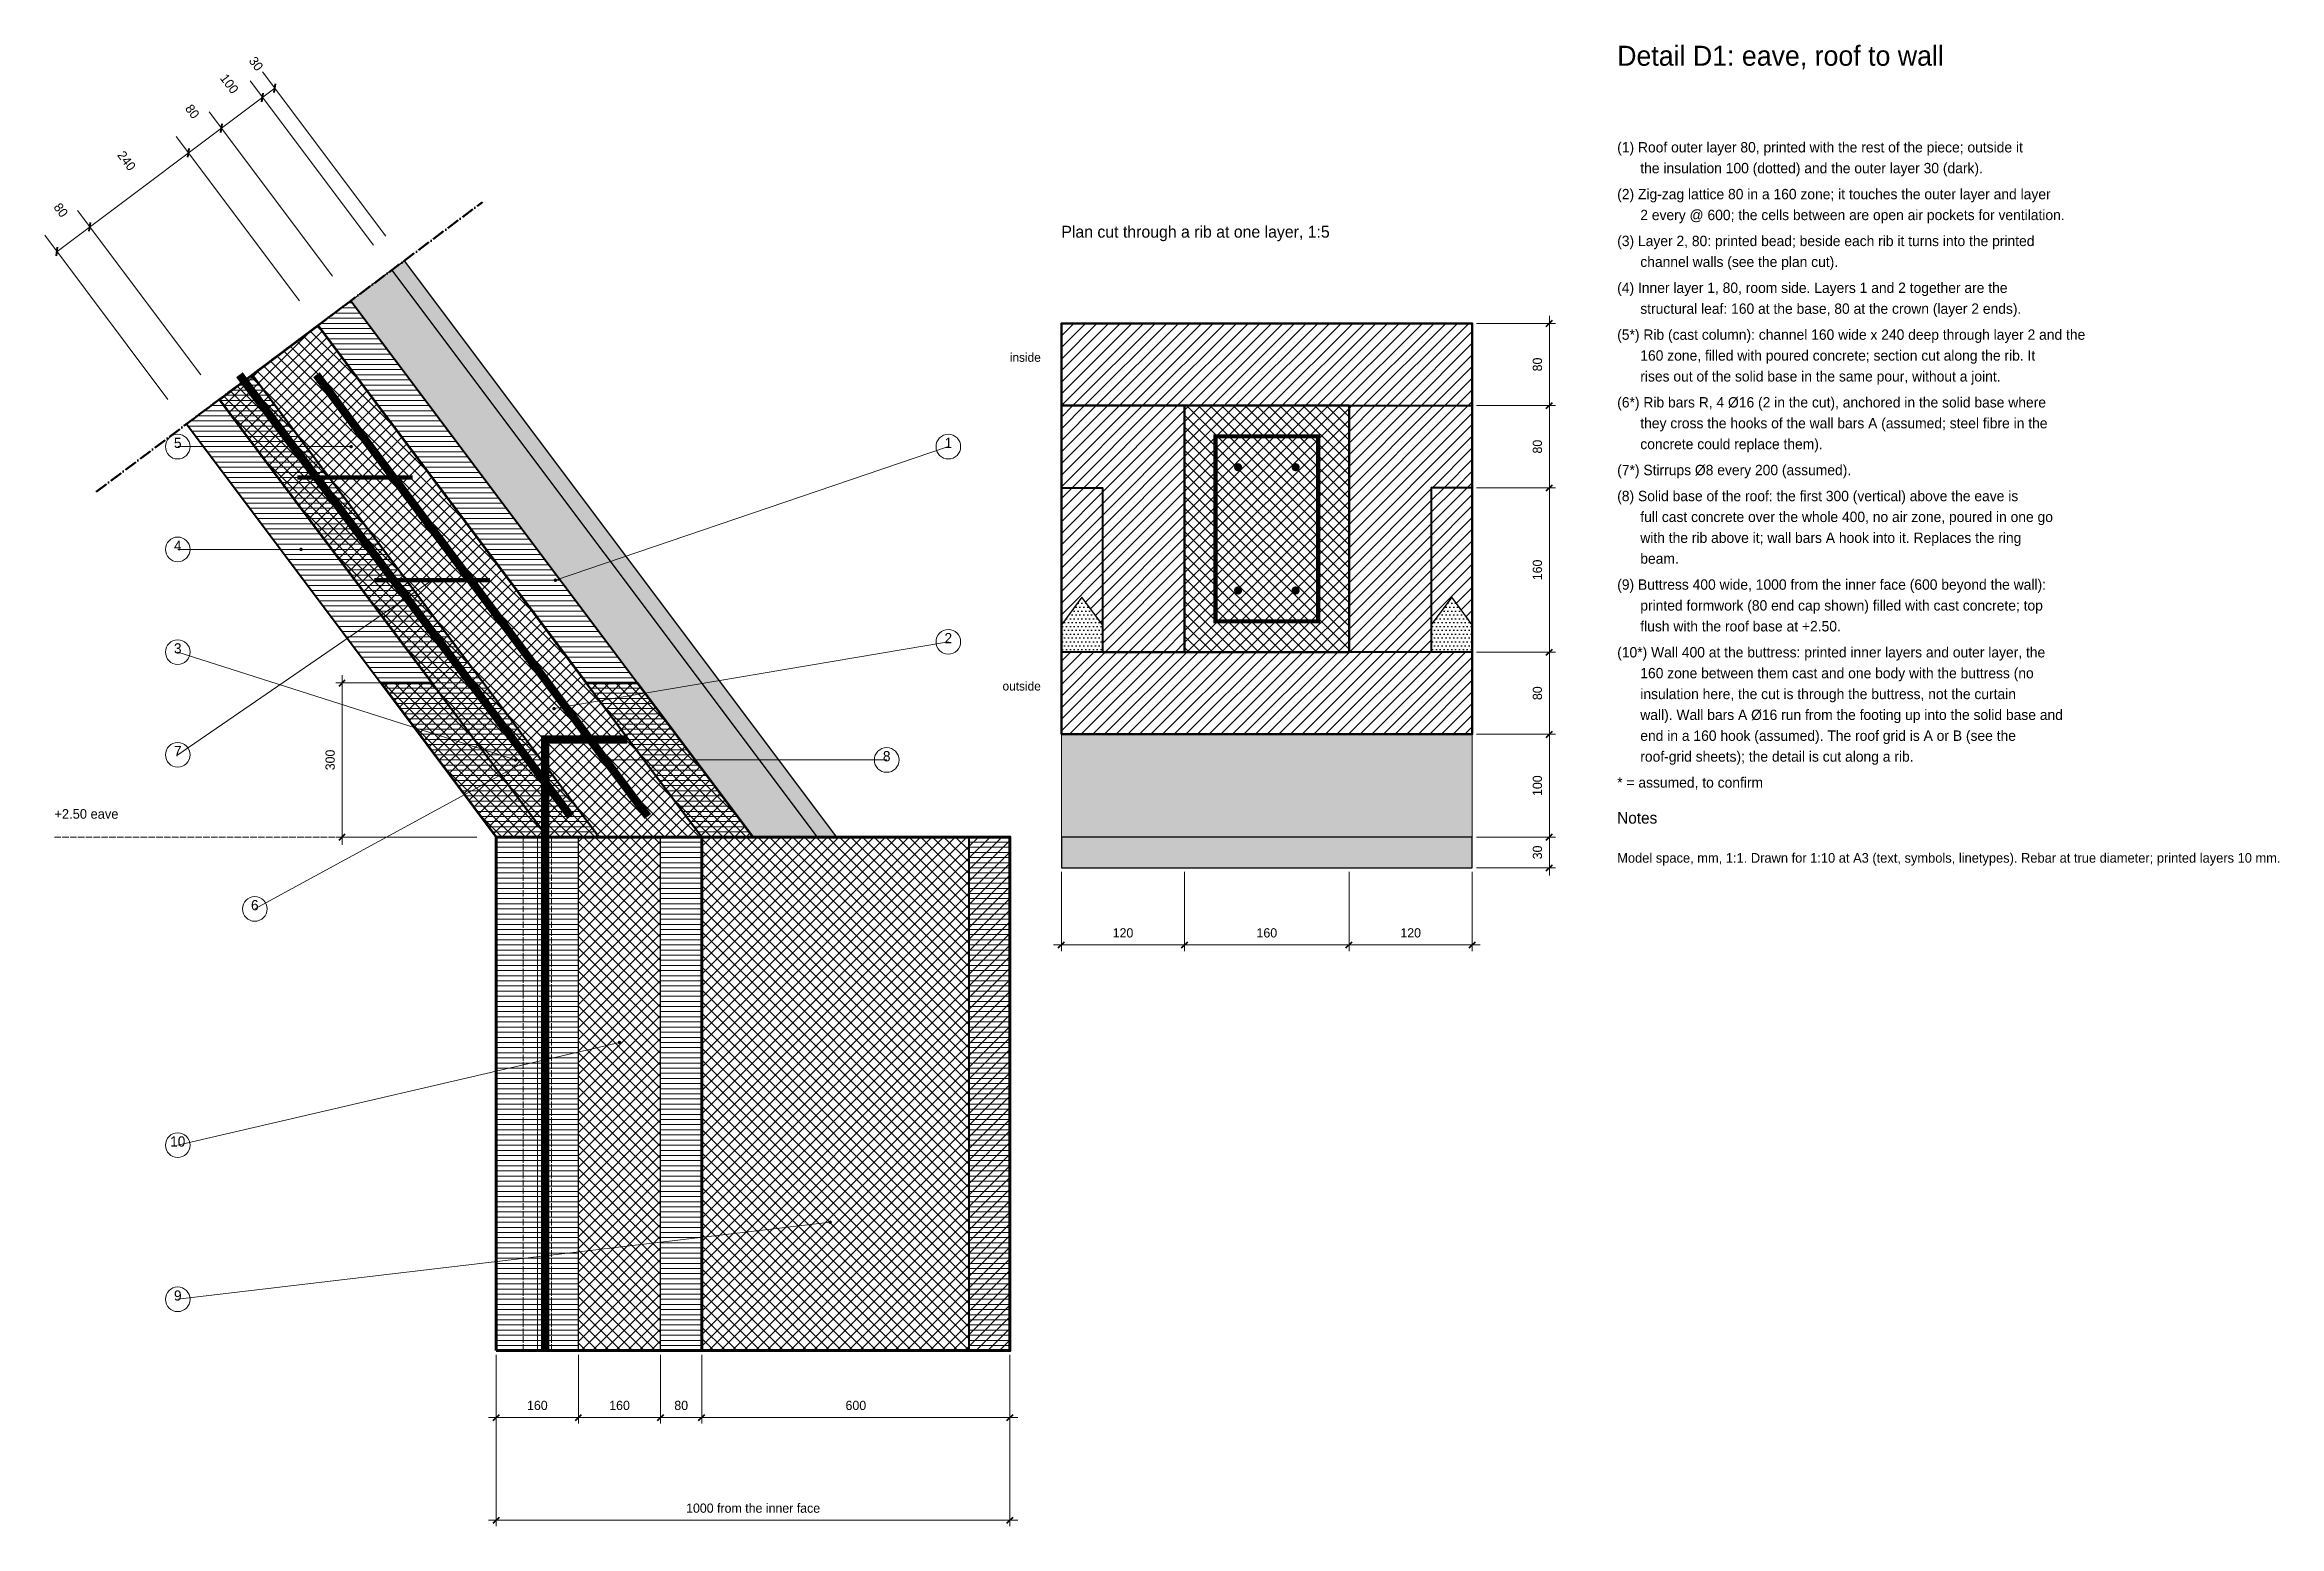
# Model space of a CAD drawing. Header units: millimetres. Extents: x -879 to 3471, y 1158 to 4043.
import ezdxf
from ezdxf.enums import TextEntityAlignment as Align

# ---------------------------------------------------------------- set-up
doc = ezdxf.new("R2010")
doc.units = ezdxf.units.MM
doc.header["$LTSCALE"] = 10
doc.linetypes.add('DASHDOT', pattern=[3.556, 2.54, -0.508, 0, -0.508])
doc.linetypes.add('DASHED', pattern=[1.524, 1.27, -0.254])
for name, color, linetype, lineweight in [('ANNOTATION', 4, 'CONTINUOUS', 18), ('DIMS', 3, 'CONTINUOUS', 18), ('HATCH-CAST', 7, 'CONTINUOUS', 9), ('HATCH-PRINTED', 7, 'CONTINUOUS', 9), ('HIDDEN-AXIS', 8, 'DASHED', 18), ('LINES', 7, 'CONTINUOUS', 25), ('OUTLINE-CUT', 7, 'CONTINUOUS', 50), ('OUTLINE-FINE', 7, 'CONTINUOUS', 25), ('PRINT-LAYERS', 7, 'CONTINUOUS', 9), ('PRINTED-BEAD', 7, 'CONTINUOUS', 25), ('REBAR', 1, 'CONTINUOUS', 0), ('REBAR-POCKET', 8, 'DASHED', 13), ('TEXT', 7, 'CONTINUOUS', 18), ('TITLEBLOCK', 7, 'CONTINUOUS', 18)]:
    doc.layers.add(name, color=color, linetype=linetype, lineweight=lineweight)

msp = doc.modelspace()

# ---------------------------------------------------------------- hatches: boundary and pattern name
at = {"layer": 'ANNOTATION'}
h = msp.add_hatch(color=7, dxfattribs=at)
h.dxf.hatch_style = 1
edge = h.paths.add_edge_path()
edge.add_arc((-282.5, 3260), 3.5, 0, 360)
h = msp.add_hatch(color=7, dxfattribs=at)
h.dxf.hatch_style = 1
edge = h.paths.add_edge_path()
edge.add_arc((-380, 3060), 3.5, 0, 360)
h = msp.add_hatch(color=7, dxfattribs=at)
h.dxf.hatch_style = 1
edge = h.paths.add_edge_path()
edge.add_arc((-125, 3000), 3.5, 0, 360)
h = msp.add_hatch(color=7, dxfattribs=at)
h.dxf.hatch_style = 1
edge = h.paths.add_edge_path()
edge.add_arc((115, 3000), 3.5, 0, 360)
h = msp.add_hatch(color=7, dxfattribs=at)
h.dxf.hatch_style = 1
edge = h.paths.add_edge_path()
edge.add_arc((112.5, 2750), 3.5, 0, 360)
h = msp.add_hatch(color=7, dxfattribs=at)
h.dxf.hatch_style = 1
edge = h.paths.add_edge_path()
edge.add_arc((37.5, 2650), 3.5, 0, 360)
h = msp.add_hatch(color=7, dxfattribs=at)
h.dxf.hatch_style = 1
edge = h.paths.add_edge_path()
edge.add_arc((62.5, 2650), 3.5, 0, 360)
h = msp.add_hatch(color=7, dxfattribs=at)
h.dxf.hatch_style = 1
edge = h.paths.add_edge_path()
edge.add_arc((220, 2650), 3.5, 0, 360)
h = msp.add_hatch(color=7, dxfattribs=at)
h.dxf.hatch_style = 1
edge = h.paths.add_edge_path()
edge.add_arc((240, 2100), 3.5, 0, 360)
h = msp.add_hatch(color=7, dxfattribs=at)
h.dxf.hatch_style = 1
edge = h.paths.add_edge_path()
edge.add_arc((650, 1750), 3.5, 0, 360)
at = {"layer": 'CLADDING'}
h = msp.add_hatch(color=7, dxfattribs=at)
h.dxf.hatch_style = 1
h.paths.add_polyline_path([(-203, 3604), (-179, 3622), (662.5, 2500), (625, 2500)])
h = msp.add_hatch(color=7, dxfattribs=at)
h.dxf.hatch_style = 1
h.paths.add_polyline_path([(1100, 2500), (1900, 2500), (1900, 2440), (1100, 2440)])
at = {"layer": 'HATCH-CAST'}
h = msp.add_hatch(dxfattribs=at)
h.set_pattern_fill('ANSI37', scale=5.03937)
h.paths.add_polyline_path([(-347, 3496), (175, 2800), (-125, 2800), (-539, 3352)])
h = msp.add_hatch(dxfattribs=at)
h.set_pattern_fill('ANSI37', scale=5.03937)
h.paths.add_polyline_path([(1340, 2860), (1660, 2860), (1660, 3340), (1340, 3340)])
h = msp.add_hatch(dxfattribs=at)
h.set_pattern_fill('ANSI37', scale=5.03937)
h.paths.add_polyline_path([(500, 2500), (0, 2500), (-225, 2800), (-125, 2800), (175, 2800), (275, 2800)])
h = msp.add_hatch(dxfattribs=at)
h.set_pattern_fill('ANSI37', scale=5.0394)
h.paths.add_polyline_path([(160, 2500), (200, 2500), (320, 2500), (320, 1500), (160, 1500)])
h = msp.add_hatch(dxfattribs=at)
h.set_pattern_fill('ANSI37', scale=5.0394)
h.paths.add_polyline_path([(500, 2500), (625, 2500), (920, 2500), (920, 1500), (400, 1500), (400, 2500)])
at = {"layer": 'HATCH-INSULATION'}
h = msp.add_hatch(dxfattribs=at)
h.set_pattern_fill('DOTS', scale=4.72441)
h.paths.add_polyline_path([(-283, 3544), (-203, 3604), (625, 2500), (500, 2500)])
h = msp.add_hatch(dxfattribs=at)
h.set_pattern_fill('DOTS', scale=4.72441)
h.paths.add_polyline_path([(1100, 2860), (1100, 2913.3), (1140, 2966.7), (1180, 2913.3), (1180, 2860)])
h = msp.add_hatch(dxfattribs=at)
h.set_pattern_fill('DOTS', scale=4.72441)
h.paths.add_polyline_path([(1900, 2860), (1820, 2860), (1820, 2913.3), (1860, 2966.7), (1900, 2913.3)])
h = msp.add_hatch(dxfattribs=at)
h.set_pattern_fill('DOTS', scale=4.72441)
h.paths.add_polyline_path([(1100, 2700), (1900, 2700), (1900, 2500), (1100, 2500)])
at = {"layer": 'HATCH-PRINTED'}
h = msp.add_hatch(dxfattribs=at)
h.set_pattern_fill('ANSI31', scale=5.03937)
h.paths.add_polyline_path([(1900, 3340), (1660, 3340), (1340, 3340), (1100, 3340), (1100, 3500), (1900, 3500)])
h = msp.add_hatch(dxfattribs=at)
h.set_pattern_fill('ANSI31', scale=5.03937)
h.paths.add_polyline_path([(1340, 2860), (1180, 2860), (1180, 3180), (1100, 3180), (1100, 3340), (1340, 3340)])
h = msp.add_hatch(dxfattribs=at)
h.set_pattern_fill('ANSI31', scale=5.03937)
h.paths.add_polyline_path([(1820, 2860), (1660, 2860), (1660, 3340), (1900, 3340), (1900, 3180), (1820, 3180)])
h = msp.add_hatch(dxfattribs=at)
h.set_pattern_fill('ANSI31', scale=5.03937)
h.paths.add_polyline_path([(1100, 3180), (1180, 3180), (1180, 2913.3), (1140, 2966.7), (1100, 2913.3)])
h = msp.add_hatch(dxfattribs=at)
h.set_pattern_fill('ANSI31', scale=5.03937)
h.paths.add_polyline_path([(1820, 2913.3), (1820, 3180), (1900, 3180), (1900, 2913.3), (1860, 2966.7)])
h = msp.add_hatch(dxfattribs=at)
h.set_pattern_fill('ANSI31', scale=5.03937)
h.paths.add_polyline_path([(1820, 2860), (1900, 2860), (1900, 2700), (1100, 2700), (1100, 2860), (1180, 2860), (1340, 2860), (1660, 2860)])
h = msp.add_hatch(dxfattribs=at)
h.set_pattern_fill('ANSI31', scale=5.0394)
h.paths.add_polyline_path([(920, 2500), (1000, 2500), (1000, 1500), (920, 1500)])
at = {"layer": 'REBAR'}
h = msp.add_hatch(color=7, dxfattribs=at)
h.dxf.hatch_style = 1
edge = h.paths.add_edge_path()
edge.add_arc((1444, 3220), 8, 0, 360)
h = msp.add_hatch(color=7, dxfattribs=at)
h.dxf.hatch_style = 1
edge = h.paths.add_edge_path()
edge.add_arc((1556, 3220), 8, 0, 360)
h = msp.add_hatch(color=7, dxfattribs=at)
h.dxf.hatch_style = 1
edge = h.paths.add_edge_path()
edge.add_arc((1444, 2980), 8, 0, 360)
h = msp.add_hatch(color=7, dxfattribs=at)
h.dxf.hatch_style = 1
edge = h.paths.add_edge_path()
edge.add_arc((1556, 2980), 8, 0, 360)

# ---------------------------------------------------------------- linework, layer by layer
at = {"layer": 'ANNOTATION', "lineweight": 20}
for points in [[(-620, 3260), (-282.5, 3260)], [(880, 3260), (115, 3000)], [(-620, 3060), (-380, 3060)], [(-620, 2660), (-125, 3000)], [(880, 2880), (112.5, 2750)], [(-620, 2860), (37.5, 2650)], [(-470, 2360), (62.5, 2650)], [(760, 2650), (220, 2650)], [(-620, 1900), (240, 2100)], [(-620, 1600), (650, 1750)]]:
    msp.add_lwpolyline(points, dxfattribs=at)
at = {"layer": 'ANNOTATION', "lineweight": 18}
for centre in [(-620, 3260), (880, 3260), (-620, 3060), (-620, 2860), (880, 2880), (-620, 2660), (760, 2650), (-470, 2360), (-620, 1900), (-620, 1600)]:
    msp.add_circle(centre, 24, dxfattribs=at)
at = {"layer": 'DIMS', "lineweight": 13}
for points in [[(1908, 3500), (2062, 3500)], [(1908, 3340), (2062, 3340)], [(1908, 3180), (2062, 3180)], [(1908, 2860), (2062, 2860)], [(-38, 2800), (-312, 2800)], [(1908, 2700), (2062, 2700)], [(-38, 2500), (-312, 2500)], [(1908, 2500), (2062, 2500)], [(1908, 2440), (2062, 2440)], [(1100, 2432), (1100, 2278)], [(1340, 2432), (1340, 2278)], [(1660, 2432), (1660, 2278)], [(1900, 2432), (1900, 2278)], [(0, 1492), (0, 1358)], [(160, 1492), (160, 1358)], [(320, 1492), (320, 1358)], [(400, 1492), (400, 1358)], [(1000, 1492), (1000, 1358)], [(0, 1362), (0, 1158)], [(1000, 1362), (1000, 1158)]]:
    msp.add_lwpolyline(points, dxfattribs=at)
at = {"layer": 'DIMS', "lineweight": 40}
for points in [[(2044, 3494), (2056, 3506)], [(2044, 3334), (2056, 3346)], [(2044, 3174), (2056, 3186)], [(2044, 2854), (2056, 2866)], [(-306, 2794), (-294, 2806)], [(2044, 2694), (2056, 2706)], [(-306, 2494), (-294, 2506)], [(2044, 2494), (2056, 2506)], [(2044, 2434), (2056, 2446)], [(1094, 2284), (1106, 2296)], [(1334, 2284), (1346, 2296)], [(1654, 2284), (1666, 2296)], [(1894, 2284), (1906, 2296)], [(-6, 1364), (6, 1376)], [(154, 1364), (166, 1376)], [(314, 1364), (326, 1376)], [(394, 1364), (406, 1376)], [(994, 1364), (1006, 1376)], [(-6, 1164), (6, 1176)], [(994, 1164), (1006, 1176)]]:
    msp.add_lwpolyline(points, dxfattribs=at)
at = {"layer": 'DIMS', "lineweight": 20}
for points in [[(2050, 2425), (2050, 3515)], [(-300, 2485), (-300, 2815)], [(1085, 2290), (1915, 2290)], [(-15, 1370), (415, 1370)], [(385, 1370), (1015, 1370)], [(-15, 1170), (1015, 1170)]]:
    msp.add_lwpolyline(points, dxfattribs=at)
at = {"layer": 'HIDDEN-AXIS', "linetype": 'DASHDOT', "lineweight": 50}
msp.add_lwpolyline([(-779, 3172), (-27, 3736)], dxfattribs=at)
at = {"layer": 'HIDDEN-AXIS', "linetype": 'DASHED', "lineweight": 20}
msp.add_lwpolyline([(-860, 2500), (-100, 2500)], dxfattribs=at)
at = {"layer": 'LINES', "lineweight": 13}
for points in [[(-239, 3652), (-479, 3972)], [(-215, 3670), (-455, 3990)], [(-319, 3592), (-559, 3912)], [(-383, 3544), (-623, 3864)], [(-575, 3400), (-815, 3720)], [(-639, 3352), (-879, 3672)]]:
    msp.add_lwpolyline(points, dxfattribs=at)
at = {"layer": 'LINES', "lineweight": 40}
for points in [[(-432.2, 3949.6), (-429.8, 3966.4)], [(-456.2, 3931.6), (-453.8, 3948.4)], [(-536.2, 3871.6), (-533.8, 3888.4)], [(-600.2, 3823.6), (-597.8, 3840.4)], [(-792.2, 3679.6), (-789.8, 3696.4)], [(-856.2, 3631.6), (-853.8, 3648.4)]]:
    msp.add_lwpolyline(points, dxfattribs=at)
at = {"layer": 'LINES', "lineweight": 20}
for points in [[(-855, 3640), (-431, 3958)], [(80, 1500), (80, 2500)]]:
    msp.add_lwpolyline(points, dxfattribs=at)
at = {"layer": 'LINES', "lineweight": 53}
for points in [[(-125, 2800), (-539, 3352), (-347, 3496), (175, 2800)], [(-225, 2800), (-125, 2800)], [(-225, 2800), (0, 2500), (500, 2500), (275, 2800)], [(175, 2800), (275, 2800)]]:
    msp.add_lwpolyline(points, dxfattribs=at)
at = {"layer": 'LINES', "lineweight": 30}
for points in [[(160, 1500), (160, 2500)], [(320, 1500), (320, 2500)]]:
    msp.add_lwpolyline(points, dxfattribs=at)
at = {"layer": 'OUTLINE-CUT', "lineweight": 40}
for points in [[(400, 2500), (-347, 3496), (-283, 3544), (500, 2500)], [(200, 2500), (-475, 3400), (-347, 3496), (400, 2500)], [(1100, 3340), (1900, 3340), (1900, 3500), (1100, 3500)], [(100, 2500), (-539, 3352), (-475, 3400), (200, 2500)], [(0, 2500), (-603, 3304), (-539, 3352), (100, 2500)], [(1100, 3180), (1180, 3180), (1180, 2860), (1340, 2860), (1340, 3340), (1100, 3340)], [(1900, 3180), (1820, 3180), (1820, 2860), (1660, 2860), (1660, 3340), (1900, 3340)], [(1100, 2700), (1900, 2700), (1900, 2860), (1100, 2860)], [(920, 1500), (1000, 1500), (1000, 2500), (920, 2500)]]:
    msp.add_lwpolyline(points, close=True, dxfattribs=at)
at = {"layer": 'OUTLINE-CUT', "lineweight": 50}
for points in [[(1100, 2700), (1900, 2700), (1900, 3500), (1100, 3500)], [(1340, 2860), (1660, 2860), (1660, 3340), (1340, 3340)]]:
    msp.add_lwpolyline(points, close=True, dxfattribs=at)
at = {"layer": 'OUTLINE-CUT', "lineweight": 70}
for points in [[(0, 1500), (400, 1500), (400, 2500), (0, 2500)], [(400, 1500), (1000, 1500), (1000, 2500), (400, 2500)]]:
    msp.add_lwpolyline(points, close=True, dxfattribs=at)
at = {"layer": 'OUTLINE-FINE', "lineweight": 30}
for points in [[(625, 2500), (-203, 3604), (-179, 3622), (662.5, 2500)], [(1100, 2440), (1900, 2440), (1900, 2500), (1100, 2500)]]:
    msp.add_lwpolyline(points, close=True, dxfattribs=at)
at = {"layer": 'OUTLINE-FINE', "lineweight": 9}
for points in [[(500, 2500), (-283, 3544), (-203, 3604), (625, 2500)], [(1100, 2500), (1900, 2500), (1900, 2700), (1100, 2700)]]:
    msp.add_lwpolyline(points, close=True, dxfattribs=at)
at = {"layer": 'PRINT-LAYERS', "lineweight": 13}
for points in [[(-301.7, 3530), (-272.5, 3530)], [(-288.3, 3540), (-280, 3540)], [(-342.5, 3490), (-242.5, 3490)], [(-341.7, 3500), (-250, 3500)], [(-335, 3480), (-235, 3480)], [(-328.3, 3510), (-257.5, 3510)], [(-315, 3520), (-265, 3520)], [(-327.5, 3470), (-227.5, 3470)], [(-320, 3460), (-220, 3460)], [(-312.5, 3450), (-212.5, 3450)], [(-305, 3440), (-205, 3440)], [(-297.5, 3430), (-197.5, 3430)], [(-290, 3420), (-190, 3420)], [(-282.5, 3410), (-182.5, 3410)], [(-275, 3400), (-175, 3400)], [(-541.7, 3350), (-537.5, 3350)], [(-537.5, 3350), (-437.5, 3350)], [(-528.3, 3360), (-445, 3360)], [(-515, 3370), (-452.5, 3370)], [(-501.7, 3380), (-460, 3380)], [(-488.3, 3390), (-467.5, 3390)], [(-267.5, 3390), (-167.5, 3390)], [(-260, 3380), (-160, 3380)], [(-252.5, 3370), (-152.5, 3370)], [(-245, 3360), (-145, 3360)], [(-237.5, 3350), (-137.5, 3350)], [(-595, 3310), (-507.5, 3310)], [(-581.7, 3320), (-515, 3320)], [(-568.3, 3330), (-522.5, 3330)], [(-555, 3340), (-530, 3340)], [(-530, 3340), (-430, 3340)], [(-522.5, 3330), (-422.5, 3330)], [(-515, 3320), (-415, 3320)], [(-507.5, 3310), (-407.5, 3310)], [(-230, 3340), (-130, 3340)], [(-222.5, 3330), (-122.5, 3330)], [(-215, 3320), (-115, 3320)], [(-207.5, 3310), (-107.5, 3310)], [(-600, 3300), (-500, 3300)], [(-592.5, 3290), (-492.5, 3290)], [(-585, 3280), (-485, 3280)], [(-577.5, 3270), (-477.5, 3270)], [(-500, 3300), (-400, 3300)], [(-492.5, 3290), (-392.5, 3290)], [(-485, 3280), (-385, 3280)], [(-477.5, 3270), (-377.5, 3270)], [(-200, 3300), (-100, 3300)], [(-192.5, 3290), (-92.5, 3290)], [(-185, 3280), (-85, 3280)], [(-177.5, 3270), (-77.5, 3270)], [(-570, 3260), (-470, 3260)], [(-562.5, 3250), (-462.5, 3250)], [(-555, 3240), (-455, 3240)], [(-547.5, 3230), (-447.5, 3230)], [(-540, 3220), (-440, 3220)], [(-470, 3260), (-370, 3260)], [(-462.5, 3250), (-362.5, 3250)], [(-455, 3240), (-355, 3240)], [(-447.5, 3230), (-347.5, 3230)], [(-440, 3220), (-340, 3220)], [(-170, 3260), (-70, 3260)], [(-162.5, 3250), (-62.5, 3250)], [(-155, 3240), (-55, 3240)], [(-147.5, 3230), (-47.5, 3230)], [(-140, 3220), (-40, 3220)], [(-532.5, 3210), (-432.5, 3210)], [(-525, 3200), (-425, 3200)], [(-517.5, 3190), (-417.5, 3190)], [(-510, 3180), (-410, 3180)], [(-432.5, 3210), (-332.5, 3210)], [(-425, 3200), (-325, 3200)], [(-417.5, 3190), (-317.5, 3190)], [(-410, 3180), (-310, 3180)], [(-132.5, 3210), (-32.5, 3210)], [(-125, 3200), (-25, 3200)], [(-117.5, 3190), (-17.5, 3190)], [(-110, 3180), (-10, 3180)], [(-502.5, 3170), (-402.5, 3170)], [(-495, 3160), (-395, 3160)], [(-487.5, 3150), (-387.5, 3150)], [(-480, 3140), (-380, 3140)], [(-402.5, 3170), (-302.5, 3170)], [(-395, 3160), (-295, 3160)], [(-387.5, 3150), (-287.5, 3150)], [(-380, 3140), (-280, 3140)], [(-102.5, 3170), (-2.5, 3170)], [(-95, 3160), (5, 3160)], [(-87.5, 3150), (12.5, 3150)], [(-80, 3140), (20, 3140)], [(-472.5, 3130), (-372.5, 3130)], [(-465, 3120), (-365, 3120)], [(-457.5, 3110), (-357.5, 3110)], [(-450, 3100), (-350, 3100)], [(-442.5, 3090), (-342.5, 3090)], [(-372.5, 3130), (-272.5, 3130)], [(-365, 3120), (-265, 3120)], [(-357.5, 3110), (-257.5, 3110)], [(-350, 3100), (-250, 3100)], [(-342.5, 3090), (-242.5, 3090)], [(-72.5, 3130), (27.5, 3130)], [(-65, 3120), (35, 3120)], [(-57.5, 3110), (42.5, 3110)], [(-50, 3100), (50, 3100)], [(-42.5, 3090), (57.5, 3090)], [(-435, 3080), (-335, 3080)], [(-427.5, 3070), (-327.5, 3070)], [(-420, 3060), (-320, 3060)], [(-412.5, 3050), (-312.5, 3050)], [(-335, 3080), (-235, 3080)], [(-327.5, 3070), (-227.5, 3070)], [(-320, 3060), (-220, 3060)], [(-312.5, 3050), (-212.5, 3050)], [(-35, 3080), (65, 3080)], [(-27.5, 3070), (72.5, 3070)], [(-20, 3060), (80, 3060)], [(-12.5, 3050), (87.5, 3050)], [(-405, 3040), (-305, 3040)], [(-397.5, 3030), (-297.5, 3030)], [(-390, 3020), (-290, 3020)], [(-382.5, 3010), (-282.5, 3010)], [(-305, 3040), (-205, 3040)], [(-297.5, 3030), (-197.5, 3030)], [(-290, 3020), (-190, 3020)], [(-282.5, 3010), (-182.5, 3010)], [(-5, 3040), (95, 3040)], [(2.5, 3030), (102.5, 3030)], [(10, 3020), (110, 3020)], [(17.5, 3010), (117.5, 3010)], [(-375, 3000), (-275, 3000)], [(-367.5, 2990), (-267.5, 2990)], [(-360, 2980), (-260, 2980)], [(-352.5, 2970), (-252.5, 2970)], [(-345, 2960), (-245, 2960)], [(-275, 3000), (-175, 3000)], [(-267.5, 2990), (-167.5, 2990)], [(-260, 2980), (-160, 2980)], [(-252.5, 2970), (-152.5, 2970)], [(-245, 2960), (-145, 2960)], [(25, 3000), (125, 3000)], [(32.5, 2990), (132.5, 2990)], [(40, 2980), (140, 2980)], [(47.5, 2970), (147.5, 2970)], [(55, 2960), (155, 2960)], [(-337.5, 2950), (-237.5, 2950)], [(-330, 2940), (-230, 2940)], [(-322.5, 2930), (-222.5, 2930)], [(-315, 2920), (-215, 2920)], [(-237.5, 2950), (-137.5, 2950)], [(-230, 2940), (-130, 2940)], [(-222.5, 2930), (-122.5, 2930)], [(-215, 2920), (-115, 2920)], [(62.5, 2950), (162.5, 2950)], [(70, 2940), (170, 2940)], [(77.5, 2930), (177.5, 2930)], [(85, 2920), (185, 2920)], [(-307.5, 2910), (-207.5, 2910)], [(-300, 2900), (-200, 2900)], [(-292.5, 2890), (-192.5, 2890)], [(-285, 2880), (-185, 2880)], [(-207.5, 2910), (-107.5, 2910)], [(-200, 2900), (-100, 2900)], [(-192.5, 2890), (-92.5, 2890)], [(-185, 2880), (-85, 2880)], [(92.5, 2910), (192.5, 2910)], [(100, 2900), (200, 2900)], [(107.5, 2890), (207.5, 2890)], [(115, 2880), (215, 2880)], [(-277.5, 2870), (-177.5, 2870)], [(-270, 2860), (-170, 2860)], [(-262.5, 2850), (-162.5, 2850)], [(-255, 2840), (-155, 2840)], [(-247.5, 2830), (-147.5, 2830)], [(-177.5, 2870), (-77.5, 2870)], [(-170, 2860), (-70, 2860)], [(-162.5, 2850), (-62.5, 2850)], [(-155, 2840), (-55, 2840)], [(-147.5, 2830), (-47.5, 2830)], [(122.5, 2870), (222.5, 2870)], [(130, 2860), (230, 2860)], [(137.5, 2850), (237.5, 2850)], [(145, 2840), (245, 2840)], [(152.5, 2830), (252.5, 2830)], [(-240, 2820), (-140, 2820)], [(-232.5, 2810), (-132.5, 2810)], [(-225, 2800), (-125, 2800)], [(-217.5, 2790), (-117.5, 2790)], [(-140, 2820), (-40, 2820)], [(-132.5, 2810), (-32.5, 2810)], [(-125, 2800), (-25, 2800)], [(-117.5, 2790), (-17.5, 2790)], [(160, 2820), (260, 2820)], [(167.5, 2810), (267.5, 2810)], [(175, 2800), (275, 2800)], [(182.5, 2790), (282.5, 2790)], [(-210, 2780), (-110, 2780)], [(-202.5, 2770), (-102.5, 2770)], [(-195, 2760), (-95, 2760)], [(-187.5, 2750), (-87.5, 2750)], [(-110, 2780), (-10, 2780)], [(-102.5, 2770), (-2.5, 2770)], [(-95, 2760), (5, 2760)], [(-87.5, 2750), (12.5, 2750)], [(190, 2780), (290, 2780)], [(197.5, 2770), (297.5, 2770)], [(205, 2760), (305, 2760)], [(212.5, 2750), (312.5, 2750)], [(-180, 2740), (-80, 2740)], [(-172.5, 2730), (-72.5, 2730)], [(-165, 2720), (-65, 2720)], [(-157.5, 2710), (-57.5, 2710)], [(-150, 2700), (-50, 2700)], [(-80, 2740), (20, 2740)], [(-72.5, 2730), (27.5, 2730)], [(-65, 2720), (35, 2720)], [(-57.5, 2710), (42.5, 2710)], [(-50, 2700), (50, 2700)], [(220, 2740), (320, 2740)], [(227.5, 2730), (327.5, 2730)], [(235, 2720), (335, 2720)], [(242.5, 2710), (342.5, 2710)], [(250, 2700), (350, 2700)], [(-142.5, 2690), (-42.5, 2690)], [(-135, 2680), (-35, 2680)], [(-127.5, 2670), (-27.5, 2670)], [(-120, 2660), (-20, 2660)], [(-42.5, 2690), (57.5, 2690)], [(-35, 2680), (65, 2680)], [(-27.5, 2670), (72.5, 2670)], [(-20, 2660), (80, 2660)], [(257.5, 2690), (357.5, 2690)], [(265, 2680), (365, 2680)], [(272.5, 2670), (372.5, 2670)], [(280, 2660), (380, 2660)], [(-112.5, 2650), (-12.5, 2650)], [(-105, 2640), (-5, 2640)], [(-97.5, 2630), (2.5, 2630)], [(-90, 2620), (10, 2620)], [(-82.5, 2610), (17.5, 2610)], [(-12.5, 2650), (87.5, 2650)], [(-5, 2640), (95, 2640)], [(2.5, 2630), (102.5, 2630)], [(10, 2620), (110, 2620)], [(17.5, 2610), (117.5, 2610)], [(287.5, 2650), (387.5, 2650)], [(295, 2640), (395, 2640)], [(302.5, 2630), (402.5, 2630)], [(310, 2620), (410, 2620)], [(317.5, 2610), (417.5, 2610)], [(-75, 2600), (25, 2600)], [(-67.5, 2590), (32.5, 2590)], [(-60, 2580), (40, 2580)], [(-52.5, 2570), (47.5, 2570)], [(25, 2600), (125, 2600)], [(32.5, 2590), (132.5, 2590)], [(40, 2580), (140, 2580)], [(47.5, 2570), (147.5, 2570)], [(325, 2600), (425, 2600)], [(332.5, 2590), (432.5, 2590)], [(340, 2580), (440, 2580)], [(347.5, 2570), (447.5, 2570)], [(-45, 2560), (55, 2560)], [(-37.5, 2550), (62.5, 2550)], [(-30, 2540), (70, 2540)], [(-22.5, 2530), (77.5, 2530)], [(55, 2560), (155, 2560)], [(62.5, 2550), (162.5, 2550)], [(70, 2540), (170, 2540)], [(77.5, 2530), (177.5, 2530)], [(355, 2560), (455, 2560)], [(362.5, 2550), (462.5, 2550)], [(370, 2540), (470, 2540)], [(377.5, 2530), (477.5, 2530)], [(-15, 2520), (85, 2520)], [(-7.5, 2510), (92.5, 2510)], [(0, 2490), (160, 2490)], [(0, 2480), (160, 2480)], [(85, 2520), (185, 2520)], [(92.5, 2510), (192.5, 2510)], [(320, 2490), (400, 2490)], [(320, 2480), (400, 2480)], [(385, 2520), (485, 2520)], [(392.5, 2510), (492.5, 2510)], [(920, 2490), (1000, 2490)], [(920, 2480), (1000, 2480)], [(0, 2470), (160, 2470)], [(0, 2460), (160, 2460)], [(0, 2450), (160, 2450)], [(0, 2440), (160, 2440)], [(320, 2470), (400, 2470)], [(320, 2460), (400, 2460)], [(320, 2450), (400, 2450)], [(320, 2440), (400, 2440)], [(920, 2470), (1000, 2470)], [(920, 2460), (1000, 2460)], [(920, 2450), (1000, 2450)], [(920, 2440), (1000, 2440)], [(0, 2430), (160, 2430)], [(0, 2420), (160, 2420)], [(0, 2410), (160, 2410)], [(0, 2400), (160, 2400)], [(320, 2430), (400, 2430)], [(320, 2420), (400, 2420)], [(320, 2410), (400, 2410)], [(320, 2400), (400, 2400)], [(920, 2430), (1000, 2430)], [(920, 2420), (1000, 2420)], [(920, 2410), (1000, 2410)], [(920, 2400), (1000, 2400)], [(0, 2390), (160, 2390)], [(0, 2380), (160, 2380)], [(0, 2370), (160, 2370)], [(0, 2360), (160, 2360)], [(0, 2350), (160, 2350)], [(320, 2390), (400, 2390)], [(320, 2380), (400, 2380)], [(320, 2370), (400, 2370)], [(320, 2360), (400, 2360)], [(320, 2350), (400, 2350)], [(920, 2390), (1000, 2390)], [(920, 2380), (1000, 2380)], [(920, 2370), (1000, 2370)], [(920, 2360), (1000, 2360)], [(920, 2350), (1000, 2350)], [(0, 2340), (160, 2340)], [(0, 2330), (160, 2330)], [(0, 2320), (160, 2320)], [(0, 2310), (160, 2310)], [(320, 2340), (400, 2340)], [(320, 2330), (400, 2330)], [(320, 2320), (400, 2320)], [(320, 2310), (400, 2310)], [(920, 2340), (1000, 2340)], [(920, 2330), (1000, 2330)], [(920, 2320), (1000, 2320)], [(920, 2310), (1000, 2310)], [(0, 2300), (160, 2300)], [(0, 2290), (160, 2290)], [(0, 2280), (160, 2280)], [(0, 2270), (160, 2270)], [(320, 2300), (400, 2300)], [(320, 2290), (400, 2290)], [(320, 2280), (400, 2280)], [(320, 2270), (400, 2270)], [(920, 2300), (1000, 2300)], [(920, 2290), (1000, 2290)], [(920, 2280), (1000, 2280)], [(920, 2270), (1000, 2270)], [(0, 2260), (160, 2260)], [(0, 2250), (160, 2250)], [(0, 2240), (160, 2240)], [(0, 2230), (160, 2230)], [(0, 2220), (160, 2220)], [(320, 2260), (400, 2260)], [(320, 2250), (400, 2250)], [(320, 2240), (400, 2240)], [(320, 2230), (400, 2230)], [(320, 2220), (400, 2220)], [(920, 2260), (1000, 2260)], [(920, 2250), (1000, 2250)], [(920, 2240), (1000, 2240)], [(920, 2230), (1000, 2230)], [(920, 2220), (1000, 2220)], [(0, 2210), (160, 2210)], [(0, 2200), (160, 2200)], [(0, 2190), (160, 2190)], [(0, 2180), (160, 2180)], [(320, 2210), (400, 2210)], [(320, 2200), (400, 2200)], [(320, 2190), (400, 2190)], [(320, 2180), (400, 2180)], [(920, 2210), (1000, 2210)], [(920, 2200), (1000, 2200)], [(920, 2190), (1000, 2190)], [(920, 2180), (1000, 2180)], [(0, 2170), (160, 2170)], [(0, 2160), (160, 2160)], [(0, 2150), (160, 2150)], [(0, 2140), (160, 2140)], [(320, 2170), (400, 2170)], [(320, 2160), (400, 2160)], [(320, 2150), (400, 2150)], [(320, 2140), (400, 2140)], [(920, 2170), (1000, 2170)], [(920, 2160), (1000, 2160)], [(920, 2150), (1000, 2150)], [(920, 2140), (1000, 2140)], [(0, 2130), (160, 2130)], [(0, 2120), (160, 2120)], [(0, 2110), (160, 2110)], [(0, 2100), (160, 2100)], [(0, 2090), (160, 2090)], [(320, 2130), (400, 2130)], [(320, 2120), (400, 2120)], [(320, 2110), (400, 2110)], [(320, 2100), (400, 2100)], [(320, 2090), (400, 2090)], [(920, 2130), (1000, 2130)], [(920, 2120), (1000, 2120)], [(920, 2110), (1000, 2110)], [(920, 2100), (1000, 2100)], [(920, 2090), (1000, 2090)], [(0, 2080), (160, 2080)], [(0, 2070), (160, 2070)], [(0, 2060), (160, 2060)], [(0, 2050), (160, 2050)], [(320, 2080), (400, 2080)], [(320, 2070), (400, 2070)], [(320, 2060), (400, 2060)], [(320, 2050), (400, 2050)], [(920, 2080), (1000, 2080)], [(920, 2070), (1000, 2070)], [(920, 2060), (1000, 2060)], [(920, 2050), (1000, 2050)], [(0, 2040), (160, 2040)], [(0, 2030), (160, 2030)], [(0, 2020), (160, 2020)], [(0, 2010), (160, 2010)], [(320, 2040), (400, 2040)], [(320, 2030), (400, 2030)], [(320, 2020), (400, 2020)], [(320, 2010), (400, 2010)], [(920, 2040), (1000, 2040)], [(920, 2030), (1000, 2030)], [(920, 2020), (1000, 2020)], [(920, 2010), (1000, 2010)], [(0, 2000), (160, 2000)], [(0, 1990), (160, 1990)], [(0, 1980), (160, 1980)], [(0, 1970), (160, 1970)], [(0, 1960), (160, 1960)], [(320, 2000), (400, 2000)], [(320, 1990), (400, 1990)], [(320, 1980), (400, 1980)], [(320, 1970), (400, 1970)], [(320, 1960), (400, 1960)], [(920, 2000), (1000, 2000)], [(920, 1990), (1000, 1990)], [(920, 1980), (1000, 1980)], [(920, 1970), (1000, 1970)], [(920, 1960), (1000, 1960)], [(0, 1950), (160, 1950)], [(0, 1940), (160, 1940)], [(0, 1930), (160, 1930)], [(0, 1920), (160, 1920)], [(320, 1950), (400, 1950)], [(320, 1940), (400, 1940)], [(320, 1930), (400, 1930)], [(320, 1920), (400, 1920)], [(920, 1950), (1000, 1950)], [(920, 1940), (1000, 1940)], [(920, 1930), (1000, 1930)], [(920, 1920), (1000, 1920)], [(0, 1910), (160, 1910)], [(0, 1900), (160, 1900)], [(0, 1890), (160, 1890)], [(0, 1880), (160, 1880)], [(320, 1910), (400, 1910)], [(320, 1900), (400, 1900)], [(320, 1890), (400, 1890)], [(320, 1880), (400, 1880)], [(920, 1910), (1000, 1910)], [(920, 1900), (1000, 1900)], [(920, 1890), (1000, 1890)], [(920, 1880), (1000, 1880)], [(0, 1870), (160, 1870)], [(0, 1860), (160, 1860)], [(0, 1850), (160, 1850)], [(0, 1840), (160, 1840)], [(0, 1830), (160, 1830)], [(320, 1870), (400, 1870)], [(320, 1860), (400, 1860)], [(320, 1850), (400, 1850)], [(320, 1840), (400, 1840)], [(320, 1830), (400, 1830)], [(920, 1870), (1000, 1870)], [(920, 1860), (1000, 1860)], [(920, 1850), (1000, 1850)], [(920, 1840), (1000, 1840)], [(920, 1830), (1000, 1830)], [(0, 1820), (160, 1820)], [(0, 1810), (160, 1810)], [(0, 1800), (160, 1800)], [(0, 1790), (160, 1790)], [(320, 1820), (400, 1820)], [(320, 1810), (400, 1810)], [(320, 1800), (400, 1800)], [(320, 1790), (400, 1790)], [(920, 1820), (1000, 1820)], [(920, 1810), (1000, 1810)], [(920, 1800), (1000, 1800)], [(920, 1790), (1000, 1790)], [(0, 1780), (160, 1780)], [(0, 1770), (160, 1770)], [(0, 1760), (160, 1760)], [(0, 1750), (160, 1750)], [(0, 1740), (160, 1740)], [(320, 1780), (400, 1780)], [(320, 1770), (400, 1770)], [(320, 1760), (400, 1760)], [(320, 1750), (400, 1750)], [(320, 1740), (400, 1740)], [(920, 1780), (1000, 1780)], [(920, 1770), (1000, 1770)], [(920, 1760), (1000, 1760)], [(920, 1750), (1000, 1750)], [(920, 1740), (1000, 1740)], [(0, 1730), (160, 1730)], [(0, 1720), (160, 1720)], [(0, 1710), (160, 1710)], [(0, 1700), (160, 1700)], [(320, 1730), (400, 1730)], [(320, 1720), (400, 1720)], [(320, 1710), (400, 1710)], [(320, 1700), (400, 1700)], [(920, 1730), (1000, 1730)], [(920, 1720), (1000, 1720)], [(920, 1710), (1000, 1710)], [(920, 1700), (1000, 1700)], [(0, 1690), (160, 1690)], [(0, 1680), (160, 1680)], [(0, 1670), (160, 1670)], [(0, 1660), (160, 1660)], [(320, 1690), (400, 1690)], [(320, 1680), (400, 1680)], [(320, 1670), (400, 1670)], [(320, 1660), (400, 1660)], [(920, 1690), (1000, 1690)], [(920, 1680), (1000, 1680)], [(920, 1670), (1000, 1670)], [(920, 1660), (1000, 1660)], [(0, 1650), (160, 1650)], [(0, 1640), (160, 1640)], [(0, 1630), (160, 1630)], [(0, 1620), (160, 1620)], [(0, 1610), (160, 1610)], [(320, 1650), (400, 1650)], [(320, 1640), (400, 1640)], [(320, 1630), (400, 1630)], [(320, 1620), (400, 1620)], [(320, 1610), (400, 1610)], [(920, 1650), (1000, 1650)], [(920, 1640), (1000, 1640)], [(920, 1630), (1000, 1630)], [(920, 1620), (1000, 1620)], [(920, 1610), (1000, 1610)], [(0, 1600), (160, 1600)], [(0, 1590), (160, 1590)], [(0, 1580), (160, 1580)], [(0, 1570), (160, 1570)], [(320, 1600), (400, 1600)], [(320, 1590), (400, 1590)], [(320, 1580), (400, 1580)], [(320, 1570), (400, 1570)], [(920, 1600), (1000, 1600)], [(920, 1590), (1000, 1590)], [(920, 1580), (1000, 1580)], [(920, 1570), (1000, 1570)], [(0, 1560), (160, 1560)], [(0, 1550), (160, 1550)], [(0, 1540), (160, 1540)], [(0, 1530), (160, 1530)], [(320, 1560), (400, 1560)], [(320, 1550), (400, 1550)], [(320, 1540), (400, 1540)], [(320, 1530), (400, 1530)], [(920, 1560), (1000, 1560)], [(920, 1550), (1000, 1550)], [(920, 1540), (1000, 1540)], [(920, 1530), (1000, 1530)], [(0, 1520), (160, 1520)], [(0, 1510), (160, 1510)], [(320, 1520), (400, 1520)], [(320, 1510), (400, 1510)], [(920, 1520), (1000, 1520)], [(920, 1510), (1000, 1510)]]:
    msp.add_lwpolyline(points, dxfattribs=at)
at = {"layer": 'PRINTED-BEAD', "lineweight": 25}
for points in [[(1100, 2913.3), (1100, 3180)], [(1100, 3180), (1180, 3180)], [(1180, 3180), (1180, 2913.3)], [(1820, 2913.3), (1820, 3180)], [(1820, 3180), (1900, 3180)], [(1900, 3180), (1900, 2913.3)], [(1140, 2966.7), (1100, 2913.3)], [(1180, 2913.3), (1140, 2966.7)], [(1860, 2966.7), (1820, 2913.3)], [(1900, 2913.3), (1860, 2966.7)]]:
    msp.add_lwpolyline(points, dxfattribs=at)
at = {"layer": 'REBAR', "lineweight": 0}
for points, const_width in [([(145, 2540), (-500, 3400)], 16), ([(295, 2540), (-350, 3400)], 16), ([(-387.5, 3200), (-162.5, 3200)], 8), ([(-237.5, 3000), (-12.5, 3000)], 8), ([(95, 1500), (95, 2690), (255, 2690)], 16)]:
    msp.add_lwpolyline(points, dxfattribs=dict(at, const_width=const_width))
at = {"layer": 'REBAR', "lineweight": 0, "const_width": 8}
msp.add_lwpolyline([(1400, 2920), (1600, 2920), (1600, 3280), (1400, 3280)], close=True, dxfattribs=at)
at = {"layer": 'REBAR-POCKET', "linetype": 'DASHED', "lineweight": 15}
for points in [[(52.5, 1500), (52.5, 2500)], [(107.5, 1500), (107.5, 2500)]]:
    msp.add_lwpolyline(points, dxfattribs=at)

# ---------------------------------------------------------------- texts
at = {"layer": 'ANNOTATION'}
for s, height, p in [('5', 19.9, (-620, 3251.4)), ('1', 19.9, (880, 3251.4)), ('4', 19.9, (-620, 3051.4)), ('3', 19.9, (-620, 2851.4)), ('2', 19.9, (880, 2871.4)), ('7', 19.9, (-620, 2651.4)), ('8', 19.9, (760, 2641.4)), ('6', 19.9, (-470, 2351.4)), ('10', 19.87, (-620, 1891.4)), ('9', 19.9, (-620, 1591.4))]:
    msp.add_text(s, height=height, dxfattribs=at).set_placement(p, align=Align.BOTTOM_CENTER)
at = {"layer": 'DIMS'}
for s, p in [('80', (2041, 3420)), ('80', (2041, 3260)), ('160', (2041, 3020)), ('80', (2041, 2780)), ('300', (-309, 2650)), ('100', (2041, 2600)), ('30', (2041, 2470))]:
    msp.add_text(s, height=18, rotation=90, dxfattribs=at).set_placement(p, align=Align.BOTTOM_CENTER)
for s, p in [('120', (1220, 2299)), ('160', (1500, 2299)), ('120', (1780, 2299)), ('160', (80, 1379)), ('160', (240, 1379)), ('80', (360, 1379)), ('600', (700, 1379)), ('1000 from the inner face', (500, 1179))]:
    msp.add_text(s, height=18, dxfattribs=at).set_placement(p, align=Align.BOTTOM_CENTER)
at = {"layer": 'TEXT'}
for s, p in [('30', (-479, 3997)), ('100', (-531, 3958)), ('80', (-603, 3904)), ('240', (-731, 3808)), ('80', (-859, 3712))]:
    msp.add_text(s, height=18, rotation=-53.1301, dxfattribs=at).set_placement(p, align=Align.BOTTOM_CENTER)
for s, height, p in [('Plan cut through a rib at one layer, 1:5', 23.04, (1100, 3660)), ('+2.50 eave', 18.72, (-860, 2530))]:
    msp.add_text(s, height=height, dxfattribs=at).set_placement(p, align=Align.BOTTOM_LEFT)
for s, p in [('inside', (1060, 3420)), ('outside', (1060, 2780))]:
    msp.add_text(s, height=17.28, dxfattribs=at).set_placement(p, align=Align.BOTTOM_RIGHT)
at = {"layer": 'TITLEBLOCK'}
for s, height, p in [('Detail D1: eave, roof to wall', 38.88, (2182, 3990)), ('(1) Roof outer layer 80, printed with the rest of the piece; outside it', 20.16, (2182, 3826.8)), ('      the insulation 100 (dotted) and the outer layer 30 (dark).', 20.16, (2182, 3786.2)), ('(2) Zig-zag lattice 80 in a 160 zone; it touches the outer layer and layer', 20.16, (2182, 3735.6)), ('      2 every @ 600; the cells between are open air pockets for ventilation.', 20.16, (2182, 3695)), ('(3) Layer 2, 80: printed bead; beside each rib it turns into the printed', 20.16, (2182, 3644.4)), ('      channel walls (see the plan cut).', 20.16, (2182, 3603.8)), ('(4) Inner layer 1, 80, room side. Layers 1 and 2 together are the', 20.16, (2182, 3553.2)), ('      structural leaf: 160 at the base, 80 at the crown (layer 2 ends).', 20.16, (2182, 3512.6)), ('(5*) Rib (cast column): channel 160 wide x 240 deep through layer 2 and the', 20.16, (2182, 3462)), ('      160 zone, filled with poured concrete; section cut along the rib. It', 20.16, (2182, 3421.4)), ('      rises out of the solid base in the same pour, without a joint.', 20.16, (2182, 3380.8)), ('(6*) Rib bars R, 4 Ø16 (2 in the cut), anchored in the solid base where', 20.16, (2182, 3330.2)), ('      they cross the hooks of the wall bars A (assumed; steel fibre in the', 20.16, (2182, 3289.6)), ('      concrete could replace them).', 20.16, (2182, 3249)), ('(7*) Stirrups Ø8 every 200 (assumed).', 20.16, (2182, 3198.4)), ('(8) Solid base of the roof: the first 300 (vertical) above the eave is', 20.16, (2182, 3147.8)), ('      full cast concrete over the whole 400, no air zone, poured in one go', 20.16, (2182, 3107.2)), ('      with the rib above it; wall bars A hook into it. Replaces the ring', 20.16, (2182, 3066.6)), ('      beam.', 20.16, (2182, 3026)), ('(9) Buttress 400 wide, 1000 from the inner face (600 beyond the wall):', 20.16, (2182, 2975.4)), ('      printed formwork (80 end cap shown) filled with cast concrete; top', 20.16, (2182, 2934.8)), ('      flush with the roof base at +2.50.', 20.16, (2182, 2894.2)), ('(10*) Wall 400 at the buttress: printed inner layers and outer layer, the', 20.16, (2182, 2843.6)), ('      160 zone between them cast and one body with the buttress (no', 20.16, (2182, 2803)), ('      insulation here, the cut is through the buttress, not the curtain', 20.16, (2182, 2762.4)), ('      wall). Wall bars A Ø16 run from the footing up into the solid base and', 20.16, (2182, 2721.8)), ('      end in a 160 hook (assumed). The roof grid is A or B (see the', 20.16, (2182, 2681.2)), ('      roof-grid sheets); the detail is cut along a rib.', 20.16, (2182, 2640.6)), ('* = assumed, to confirm', 20.16, (2182, 2590)), ('Notes', 22.32, (2182, 2519.4)), ('Model space, mm, 1:1. Drawn for 1:10 at A3 (text, symbols, linetypes). Rebar at true diameter; printed layers 10 mm.', 18.72, (2182, 2444.4))]:
    msp.add_text(s, height=height, dxfattribs=at).set_placement(p, align=Align.BOTTOM_LEFT)

doc.saveas('drawing.dxf')
